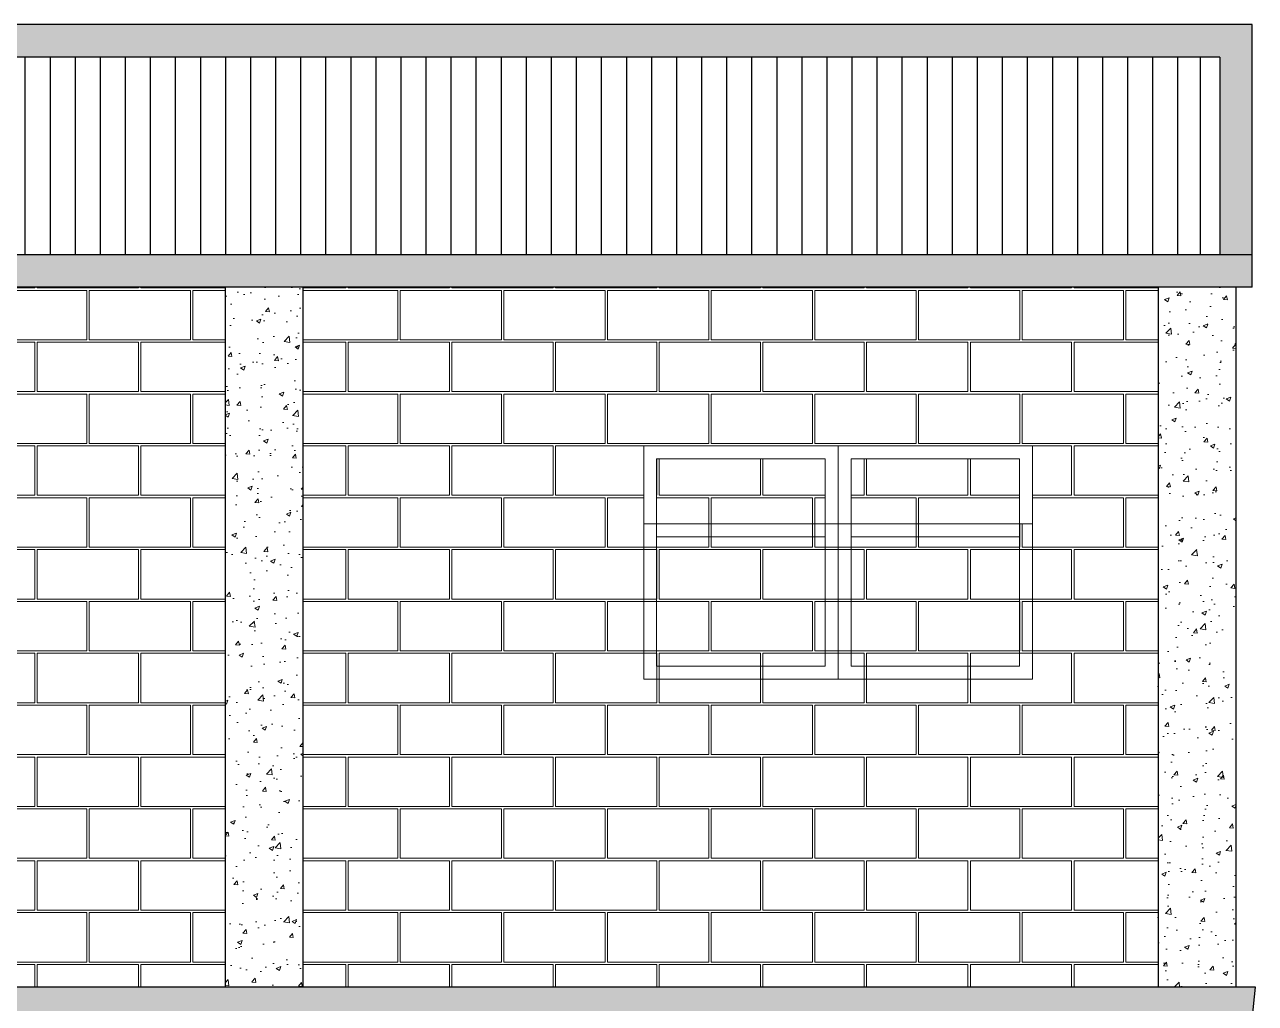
# Model space of a CAD drawing. Header units: feet. Extents: x 148946 to 3067997, y -35197 to 1690597.
# Drawn here: x 1152357 to 1342305, y 172152 to 323153 of the extents above; entities that cross this region are included whole.
import ezdxf

# ---------------------------------------------------------------- set-up
doc = ezdxf.new("R2010")
doc.units = ezdxf.units.FT
doc.header["$MEASUREMENT"] = 0
doc.layers.add('Glass', color=209, linetype='Continuous', lineweight=5)
doc.layers.add('Hatch', color=252, linetype='Continuous', lineweight=5)
pattern_1 = [(50, (-54037694.5, -35029848), (7172.6018, -627.52135), [750, -8250]), (355, (-54037694.5, -35029848), (-1387.5133, 7521.9213), [600, -6600]), (100.451444, (-54037097, -35029900), (5785.0885, 6894.3999), [637.4019, -7011.4211]), (46.1842, (-54037694.5, -35027848), (10672.4133, -1655.1928), [1125, -12375]), (96.635635, (-54036805, -35027986), (9346.6195, 9741.186), [956.1034, -10517.1376]), (351.184164, (-54037695, -35027848), (9346.6195, 9741.186), [900, -9900]), (21, (-54036694.5, -35028348), (5969.0705, -4026.1889), [750, -8250]), (326, (-54036694.5, -35028348), (2433.1533, 7251.50045), [600, -6600]), (71.451445, (-54036197, -35028683.5), (8402.2238, 3225.3115), [637.4019, -7011.4211]), (37.5, (-54037694.5, -35029848), (121.59855, 3328.93854), [0, -6520, 0, -6700, 0, -6625]), (7.5, (-54037694.5, -35029848), (2630.69537, 3944.11712), [0, -3820, 0, -6370, 0, -2525]), (327.5, (-54039924.5, -35029848), (5338.22436, -225.54872), [0, -2500, 0, -7800, 0, -10350]), (317.5, (-54040924.5, -35029848), (5831.8617, 1001.04982), [0, -3250, 0, -5180, 0, -7350])]
pattern_2 = [(0, (-54037694.5, -35029848), (8000, 8000), [15625, -375]), (0, (-54045694.5, -35029473), (8000, 8000), [15625, -375]), (90, (-54037694.5, -35029848), (-8000, 8000), [-8375, 7625]), (90, (-54038069.5, -35029848), (-8000, 8000), [-8375, 7625])]

msp = doc.modelspace()

# ---------------------------------------------------------------- hatches: boundary and pattern name
at = {"layer": 'Hatch', "ltscale": 0.2, "true_color": 0x000000}
h = msp.add_hatch(color=18, dxfattribs=at)
h.dxf.hatch_style = 1
h.paths.add_polyline_path([(1150305.5, 323152.82), (1150305.5, 318152.82), (1336805.5, 318152.82), (1336805.5, 287652), (1341805.5, 287652), (1341805.5, 323152.82)])
h = msp.add_hatch(color=18, dxfattribs=at)
h.dxf.hatch_style = 1
h.paths.add_polyline_path([(1037805.5, 287652), (1037805.5, 282652), (1341805.5, 282652), (1341805.5, 287652)])
at = {"layer": 'Hatch', "ltscale": 0.2}
h = msp.add_hatch(dxfattribs=at)
h.set_pattern_fill('AR-B816C', color=1, scale=1000)
h.set_pattern_definition(pattern_2)
h.paths.add_polyline_path([(1183305.5, 282652), (1051305.5, 282652), (1051305.5, 174652), (1183305.5, 174652)])
h.paths.add_polyline_path([(1126555.5, 222152), (1066555.5, 222152), (1066555.5, 258152), (1126555.5, 258152)], flags=16)
h.paths.add_polyline_path([(1126555.5, 222152), (1066555.5, 222152), (1066555.5, 246152), (1068555.5, 246152), (1068555.5, 256152), (1094555.5, 256152), (1094555.5, 246152), (1098555.5, 246152), (1098555.5, 256152), (1124555.5, 256152), (1124555.5, 246152), (1126555.5, 246152)], flags=16)
h.paths.add_polyline_path([(1124555.5, 224152), (1098555.5, 224152), (1098555.5, 244152), (1124555.5, 244152)], flags=0)
h.paths.add_polyline_path([(1094555.5, 224152), (1068555.5, 224152), (1068555.5, 244152), (1094555.5, 244152)], flags=0)
h = msp.add_hatch(dxfattribs=at)
h.set_pattern_fill('AR-CONC', color=3, scale=1000)
h.set_pattern_definition(pattern_1)
h.paths.add_polyline_path([(1195305.5, 282652), (1183305.5, 282652), (1183305.5, 174652), (1195305.5, 174652)])
h = msp.add_hatch(dxfattribs=at)
h.set_pattern_fill('AR-B816C', color=1, scale=1000)
h.set_pattern_definition(pattern_2)
h.paths.add_polyline_path([(1195305.5, 174652), (1327305.5, 174652), (1327305.5, 282652), (1195305.5, 282652)])
h.paths.add_polyline_path([(1247897.41, 222152), (1247897.41, 258152), (1307897.41, 258152), (1307897.41, 222152)], flags=16)
h.paths.add_polyline_path([(1247897.41, 222152), (1247897.41, 246152), (1249897.41, 246152), (1249897.41, 256152), (1275897.41, 256152), (1275897.41, 246152), (1279897.41, 246152), (1279897.41, 256152), (1305897.41, 256152), (1305897.41, 246152), (1307897.41, 246152), (1307897.41, 222152)], flags=16)
h.paths.add_polyline_path([(1249897.41, 224152), (1249897.41, 244152), (1275897.41, 244152), (1275897.41, 224152)], flags=0)
h.paths.add_polyline_path([(1279897.41, 224152), (1279897.41, 244152), (1305897.41, 244152), (1305897.41, 224152)], flags=0)
h = msp.add_hatch(dxfattribs=at)
h.set_pattern_fill('AR-CONC', color=3, scale=1000)
h.set_pattern_definition(pattern_1)
h.paths.add_polyline_path([(1327305.5, 174652), (1339305.5, 174652), (1339305.5, 282652), (1327305.5, 282652)])
at = {"layer": 'Hatch', "ltscale": 0.2, "true_color": 0x000000}
h = msp.add_hatch(color=18, dxfattribs=at)
h.dxf.hatch_style = 1
h.paths.add_polyline_path([(1037805.5, 174652), (1037805.5, 169652), (1341805.5, 169652), (1342305.5, 174652)])

# ---------------------------------------------------------------- linework, layer by layer
at = {"ltscale": 0.2}
for p, q in [((1341805.5, 323152.82), (1150305.5, 323152.82)), ((1341805.5, 287652), (1341805.5, 323152.82)), ((1336805.5, 318152.82), (1150305.5, 318152.82)), ((1152407.54, 318153.3), (1152407.54, 287652.49)), ((1156274.89, 318153.29), (1156274.89, 287652.48)), ((1160142.23, 318153.28), (1160142.23, 287652.47)), ((1164009.58, 318153.26), (1164009.58, 287652.46)), ((1167876.93, 318153.25), (1167876.93, 287652.45)), ((1171744.28, 318153.24), (1171744.28, 287652.44)), ((1175611.62, 318153.23), (1175611.62, 287652.43)), ((1179478.97, 318153.22), (1179478.97, 287652.42)), ((1183346.32, 318153.21), (1183346.32, 287652.41)), ((1187213.66, 318153.2), (1187213.66, 287652.4)), ((1191081.01, 318153.19), (1191081.01, 287652.39)), ((1194948.36, 318153.18), (1194948.36, 287652.38)), ((1198815.7, 318153.17), (1198815.7, 287652.37)), ((1202683.05, 318153.16), (1202683.05, 287652.36)), ((1206550.4, 318153.15), (1206550.4, 287652.35)), ((1210417.74, 318153.14), (1210417.74, 287652.34)), ((1214285.09, 318153.13), (1214285.09, 287652.33)), ((1218152.44, 318153.12), (1218152.44, 287652.32)), ((1222019.79, 318153.11), (1222019.79, 287652.31)), ((1225887.13, 318153.1), (1225887.13, 287652.3)), ((1229754.48, 318153.09), (1229754.48, 287652.29)), ((1233621.83, 318153.08), (1233621.83, 287652.27)), ((1237489.17, 318153.07), (1237489.17, 287652.26)), ((1241356.52, 318153.06), (1241356.52, 287652.25)), ((1245223.87, 318153.05), (1245223.87, 287652.24)), ((1249091.21, 318153.03), (1249091.21, 287652.23)), ((1252958.56, 318153.02), (1252958.56, 287652.22)), ((1256825.91, 318153.01), (1256825.91, 287652.21)), ((1260693.26, 318153), (1260693.26, 287652.2)), ((1264560.6, 318152.99), (1264560.6, 287652.19)), ((1268427.95, 318152.98), (1268427.95, 287652.18)), ((1272295.3, 318152.97), (1272295.3, 287652.17)), ((1276162.64, 318152.96), (1276162.64, 287652.16)), ((1280029.99, 318152.95), (1280029.99, 287652.15)), ((1283897.34, 318152.94), (1283897.34, 287652.14)), ((1287764.68, 318152.93), (1287764.68, 287652.13)), ((1291632.03, 318152.92), (1291632.03, 287652.12)), ((1295499.38, 318152.91), (1295499.38, 287652.11)), ((1299366.72, 318152.9), (1299366.72, 287652.1)), ((1303234.07, 318152.89), (1303234.07, 287652.09)), ((1307101.42, 318152.88), (1307101.42, 287652.08)), ((1310968.77, 318152.87), (1310968.77, 287652.07)), ((1314836.11, 318152.86), (1314836.11, 287652.06)), ((1318703.46, 318152.85), (1318703.46, 287652.04)), ((1322570.81, 318152.84), (1322570.81, 287652.03)), ((1326438.15, 318152.83), (1326438.15, 287652.02)), ((1330305.5, 318152.82), (1330305.5, 287652.01)), ((1333805.5, 318152.82), (1333805.5, 287652.01)), ((1336805.5, 318152.83), (1336805.5, 287652.02)), ((1341805.5, 287652), (1037805.5, 287652)), ((1341805.5, 282652), (1341805.5, 287652)), ((1341805.5, 282652), (1037805.5, 282652)), ((1183305.5, 282652), (1183305.5, 174652)), ((1195305.5, 282652), (1195305.5, 174652)), ((1327305.5, 282652), (1327305.5, 174652)), ((1339305.5, 282652), (1339305.5, 174652)), ((1342305.5, 174652), (1037805.5, 174652)), ((1341805.5, 169652), (1342305.5, 174652))]:
    msp.add_line(p, q, dxfattribs=at)
at = {"layer": 'Glass', "ltscale": 0.2}
for p, q in [((1277897.41, 258152), (1277897.41, 222152)), ((1275897.41, 256152), (1275897.41, 224152)), ((1279897.41, 256152), (1279897.41, 224152)), ((1307897.41, 246152), (1247897.41, 246152)), ((1247897.41, 246152), (1247897.41, 222152)), ((1277897.41, 246152), (1277897.41, 222152)), ((1307897.41, 246152), (1307897.41, 222152)), ((1275897.41, 244152), (1249897.41, 244152)), ((1249897.41, 244152), (1249897.41, 224152)), ((1275897.41, 244152), (1275897.41, 224152)), ((1305897.41, 244152), (1279897.41, 244152)), ((1279897.41, 244152), (1279897.41, 224152)), ((1305897.41, 224152), (1305897.41, 244152)), ((1275897.41, 224152), (1249897.41, 224152)), ((1305897.41, 224152), (1279897.41, 224152)), ((1307897.41, 222152), (1307897.41, 224152)), ((1307897.41, 222152), (1247897.41, 222152))]:
    msp.add_line(p, q, dxfattribs=at)
msp.add_lwpolyline([(1247897.41, 222152), (1307897.41, 222152), (1307897.41, 258152), (1247897.41, 258152)], close=True, dxfattribs=at)
for points in [[(1275897.41, 256152), (1249897.41, 256152), (1249897.41, 224152), (1275897.41, 224152)], [(1279897.41, 224152), (1305897.41, 224152), (1305897.41, 256152), (1279897.41, 256152)]]:
    msp.add_lwpolyline(points, dxfattribs=at)

doc.saveas('drawing.dxf')
